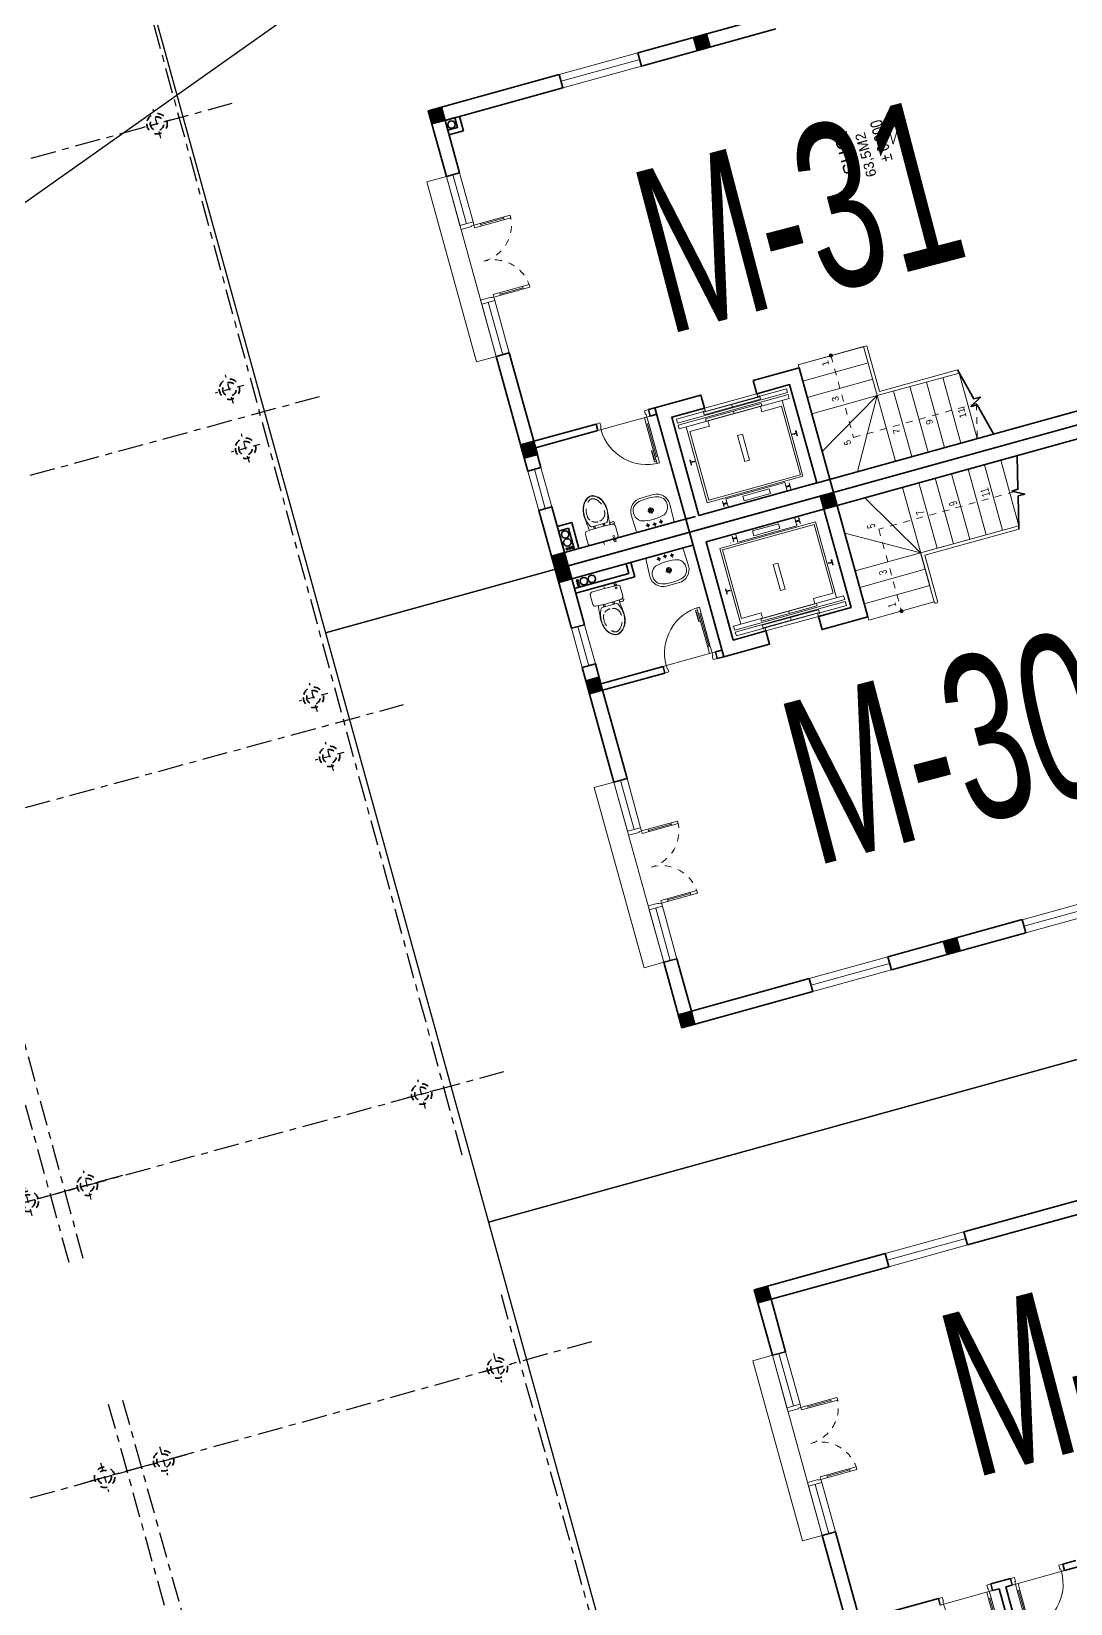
# Model space of a CAD drawing. Header units: metres. Extents: x 568006 to 1139366, y 2064802 to 4131555.
# Drawn here: x 569967.27 to 569982.56, y 2065045.27 to 2065068.4 of the extents above; entities that cross this region are included whole.
import ezdxf
from ezdxf.enums import TextEntityAlignment as Align
from ezdxf.xclip import XClip

# ---------------------------------------------------------------- set-up
doc = ezdxf.new("R2010")
doc.units = ezdxf.units.M
doc.header["$XCLIPFRAME"] = 0
for name, pattern in [('$AUDIT_BAD_LTYPE2', [0]), ('CENTER2', [1.125, 0.75, -0.125, 0.125, -0.125]), ('HIDDEN', [0.375, 0.25, -0.125]), ('HIDDEN2', [0.1875, 0.125, -0.0625]), ('xref-thap C (mb tang 32-2)$0$HIDDEN', [0.375, 0.25, -0.125])]:
    doc.linetypes.add(name, pattern=pattern)
doc.layers.get('0').update_dxf_attribs({"linetype": 'CONTINUOUS'})
doc.layers.get('DEFPOINTS').update_dxf_attribs({"color": 152, "linetype": 'CONTINUOUS'})
for name, color, linetype, lineweight in [('-CONCRETE', 1, 'CONTINUOUS', 35), ('-DOOR', 137, 'CONTINUOUS', 9), ('-FURNITURE', 46, 'CONTINUOUS', 9), ('-HATCH', 8, 'CONTINUOUS', 5), ('-KH', 143, 'CONTINUOUS', 13), ('-LINE1', 7, 'CONTINUOUS', 18), ('-LINE2', 252, 'CONTINUOUS', 9), ('-TEXT', 7, 'CONTINUOUS', 15), ('-WALL', 4, 'CONTINUOUS', 35), ('hung-demlonha', 7, 'CONTINUOUS', 15)]:
    doc.layers.add(name, color=color, linetype=linetype, lineweight=lineweight)
for name, color, linetype in [('01.AXIS', 160, 'CENTER2'), ('CDC.01.AXIS', 160, 'CENTER2'), ('datOlienke', 42, 'CONTINUOUS'), ('ghi_chu', 7, 'CONTINUOUS'), ('LoLK', 6, 'CONTINUOUS'), ('TEXT25', 2, 'CONTINUOUS')]:
    doc.layers.add(name, color=color, linetype=linetype)
doc.layers.add('KCS_Plotter', color=11, linetype='CONTINUOUS', plot=False)
doc.styles.add('1', font='arial.ttf')
doc.styles.add('kieuchuDim', font='arial.ttf', dxfattribs={"width": 0.75})
doc.styles.add('QH1', font='arialbd.ttf', dxfattribs={"width": 0.8})
doc.styles.add('SVN_AVO_thuong', font='')
doc.styles.add('T1', font='', dxfattribs={"height": 200})
doc.styles.get('SVN_AVO_thuong').set_extended_font_data('SVN-Avo')
doc.styles.get('T1').set_extended_font_data('VNgeometric Light')

# ---------------------------------------------------------------- blocks, each defined once
blk = doc.blocks.new('A$C758D662A')
at = {"linetype": 'HIDDEN', "ltscale": 500}
for radius in [300, 200]:
    blk.add_circle((0, 0), radius, dxfattribs=at)
at = {"layer": 'CDC.01.AXIS', "ltscale": 200}
for p, q in [((437, 0), (-437, 0)), ((0, 437), (0, -437))]:
    blk.add_line(p, q, dxfattribs=at)
blk = doc.blocks.new('MAU M1SH')
at = {"layer": '01.AXIS', "ltscale": 500}
for p, q in [((-370, 15724), (-370, -2671)), ((5410, 15724), (5410, -2671)), ((-1468, 14700), (6323, 14700)), ((-1468, 9100), (6323, 9100)), ((-1468, 4400), (6323, 4400)), ((-1575, -100), (6216, -100))]:
    blk.add_line(p, q, dxfattribs=at)
at = {"xscale": 0.5, "yscale": 0.5, "zscale": 0.5}
for p in [(-30, 14700), (5070, 14700), (-30, 9550), (5070, 9550), (-30, 8650), (5070, 8650), (-30, 4850), (5070, 4850), (-30, 3950), (5070, 3950), (-30, -100), (5070, -100)]:
    blk.add_blockref('A$C758D662A', p, dxfattribs=at)
blk = doc.blocks.new('*U286')
at = {"linetype": '$AUDIT_BAD_LTYPE2'}
for p, q in [((70, 100), (70, 600)), ((90, 600), (90, 100))]:
    blk.add_line(p, q, dxfattribs=at)
for points in [[(50, 600), (90, 600), (90, 700), (50, 700), (50, 600)], [(50, 603), (50, 100)], [(50, 100), (90, 100), (90, 0), (50, 0), (50, 100)]]:
    blk.add_lwpolyline(points)
for points in [[(118, 495), (118, 664), (90, 664), (90, 636), (113, 636), (113, 495)], [(0, 0), (50, 0), (50, -40), (60, -40), (60, -100), (0, -100)], [(800, 0), (750, 0), (750, -40), (740, -40), (740, -100), (800, -100)]]:
    blk.add_lwpolyline(points, close=True)
at = {"linetype": '$AUDIT_BAD_LTYPE2', "ltscale": 0.3}
blk.add_arc((50, 0), 700, 0, 90, dxfattribs=at)
blk = doc.blocks.new('A$C5C575821')
at = {"layer": '-CONCRETE'}
h = blk.add_hatch(color=256, dxfattribs=at)
h.dxf.hatch_style = 1
h.paths.add_polyline_path([(0, 200), (0, 0), (200, 0), (200, 200)])
blk.add_lwpolyline([(0, 0), (200, 0), (200, 200), (0, 200)], close=True, dxfattribs=at)
blk = doc.blocks.new('*U268')
for p, q in [((-1110, 450), (-1150, 450)), ((-1130, 100), (-1130, 450)), ((-90, 450), (-50, 450)), ((-70, 100), (-70, 450)), ((-1110, 100), (-1150, 100)), ((-90, 100), (-50, 100))]:
    blk.add_line(p, q)
for points in [[(-1150, 0), (-1110, 0), (-1110, 550), (-1150, 550)], [(-50, 0), (-90, 0), (-90, 550), (-50, 550)], [(-1200, -200), (-1140, -200), (-1140, -40), (-1150, -40), (-1150, 0), (-1200, 0)], [(0, -200), (-60, -200), (-60, -40), (-50, -40), (-50, 0), (0, 0)]]:
    blk.add_lwpolyline(points, close=True)
at = {"linetype": 'HIDDEN', "ltscale": 0.1}
for centre, start, end in [((-1150, 0), 0, 90), ((-50, 0), 90, 180)]:
    blk.add_arc(centre, 550, start, end, dxfattribs=at)
blk = doc.blocks.new('M29')
at = {"layer": '-DOOR'}
for p, q in [((-3750, 13323), (-1000, 13323)), ((-200, 11323), (-200, 10123)), ((-200, 10123), (-200, 11323)), ((-100, 11323), (-100, 10123)), ((-100, 10123), (-100, 11323)), ((0, 11323), (0, 10123)), ((0, 10123), (0, 11323))]:
    blk.add_line(p, q, dxfattribs=at)
for points in [[(-3750, 13323), (-3000, 13323), (-3000, 13123), (-3750, 13123)], [(-1800, 13323), (-1000, 13323), (-1000, 13123), (-1800, 13123)]]:
    blk.add_lwpolyline(points, close=True, dxfattribs=at)
for points in [[(-3750, 13223), (-3000, 13223)], [(-1800, 13223), (-1000, 13223)]]:
    blk.add_lwpolyline(points, dxfattribs=at)
at = {"layer": '-HATCH'}
for p, q in [((-5200, 11923), (-5200, 11123)), ((-5200, 10023), (-5200, 10823))]:
    blk.add_line(p, q, dxfattribs=at)
at = {"layer": '-LINE1'}
blk.add_lwpolyline([(-1000, 13323), (-1000, 13623), (-3750, 13623), (-3750, 13323)], dxfattribs=at)
at = {"layer": '-WALL'}
for p, q in [((-3750, 13323), (-5500, 13323)), ((-3750, 13123), (-3750, 13323)), ((0, 13323), (-1000, 13323)), ((-1000, 13323), (-1000, 13123)), ((0, 11323), (0, 13323)), ((-5100, 11923), (-5100, 13123)), ((-3750, 13123), (-5100, 13123)), ((-200, 13123), (-1000, 13123)), ((-200, 11323), (-200, 13123)), ((-5200, 11923), (-5100, 11923)), ((-5200, 11123), (-5100, 11123)), ((-5200, 11023), (-5200, 11123)), ((-5100, 10823), (-5100, 11123)), ((0, 11323), (-200, 11323)), ((-6800, 11023), (-5200, 11023)), ((-6800, 10923), (-5200, 10923)), ((-5200, 10823), (-5200, 10923)), ((-5200, 10823), (-5100, 10823)), ((-5200, 9823), (-5200, 10023)), ((-5200, 10023), (-5100, 10023)), ((-5100, 9823), (-5100, 10023)), ((-200, 10123), (-200, 7623)), ((0, 10123), (-200, 10123)), ((0, 10123), (0, 7623))]:
    blk.add_line(p, q, dxfattribs=at)
at = {"layer": 'LoLK'}
blk.add_lwpolyline([(-7000, -4453), (2000, -3757), (2000, 16828), (-7000, 16828)], close=True, dxfattribs=at)
at = {"layer": '-DOOR'}
for name, p, rotation in [('*U268', (-3000, 13123), 180), ('*U286', (-5200, 11123), 90.00000000000001)]:
    blk.add_blockref(name, p, dxfattribs=dict(at, rotation=rotation))
at = {"layer": '-DOOR', "xscale": -1, "rotation": 90}
blk.add_blockref('*U286', (-5200, 10823), dxfattribs=at)
at = {"layer": '-WALL', "xscale": -1}
blk.add_blockref('A$C5C575821', (0, 13123), dxfattribs=at)
blk = doc.blocks.new('X-5M-DH-2-CORE$0$A$C75E80C28')
at = {"layer": '-LINE2', "linetype": 'Continuous', "ltscale": 2}
for p, q in [((-731, -149), (731, -149)), ((-731, -1305), (-731, -149)), ((-700, -179), (700, -179)), ((-700, -1225), (-700, -179)), ((-557, -113), (-560, -113)), ((-510, -22), (-510, -51)), ((-507, -22), (-510, -22)), ((-510, -109), (-510, -79)), ((-507, -22), (-507, -51)), ((-507, -109), (-507, -79)), ((-456, -57), (-501, -57)), ((-456, -60), (-501, -60)), ((-456, -70), (-501, -70)), ((-456, -73), (-501, -73)), ((-453, -63), (-453, -67)), ((-450, -63), (-450, -67)), ((450, -63), (450, -67)), ((453, -63), (453, -67)), ((456, -57), (501, -57)), ((456, -60), (501, -60)), ((456, -70), (501, -70)), ((456, -73), (501, -73)), ((457, -113), (460, -113)), ((507, -22), (510, -22)), ((507, -22), (507, -51)), ((507, -109), (507, -79)), ((510, -22), (510, -51)), ((510, -109), (510, -79)), ((700, -1225), (700, -179)), ((731, -1305), (731, -149)), ((840, -1305), (-840, -1305)), ((-840, -1365), (-840, -1305)), ((840, -1365), (-840, -1365)), ((-700, -1225), (-400, -1225)), ((425, -1309), (-425, -1309)), ((-425, -1343), (-425, -1309)), ((425, -1343), (-425, -1343)), ((-400, -1305), (-400, -1225)), ((0, -1309), (0, -1343)), ((700, -1225), (400, -1225)), ((400, -1305), (400, -1225)), ((425, -1343), (425, -1309)), ((840, -1365), (840, -1305)), ((840, -1395), (-840, -1395)), ((-840, -1395), (-840, -1455)), ((-840, -1455), (-435, -1455)), ((-435, -1450), (-435, -1460)), ((-435, -1450), (-400, -1450)), ((-435, -1460), (-425, -1460)), ((-435, -1490), (-435, -1500)), ((-435, -1490), (-425, -1490)), ((-435, -1500), (-400, -1500)), ((-433, -1452), (-433, -1458)), ((-433, -1452), (-402, -1452)), ((-433, -1458), (-425, -1458)), ((-433, -1492), (-433, -1498)), ((-433, -1492), (-425, -1492)), ((-433, -1498), (-402, -1498)), ((430, -1406), (-430, -1406)), ((-430, -1406), (-430, -1446)), ((430, -1446), (-430, -1446)), ((-425, -1458), (-425, -1460)), ((-425, -1490), (-425, -1492)), ((-402, -1452), (-402, -1498)), ((400, -1450), (-400, -1450)), ((-400, -1450), (-400, -1500)), ((0, -1406), (0, -1446)), ((400, -1450), (400, -1500)), ((435, -1450), (400, -1450)), ((435, -1500), (400, -1500)), ((402, -1452), (402, -1498)), ((433, -1452), (402, -1452)), ((433, -1498), (402, -1498)), ((433, -1458), (425, -1458)), ((425, -1458), (425, -1460)), ((435, -1460), (425, -1460)), ((425, -1490), (425, -1492)), ((435, -1490), (425, -1490)), ((433, -1492), (425, -1492)), ((430, -1406), (430, -1446)), ((433, -1452), (433, -1458)), ((433, -1492), (433, -1498)), ((435, -1450), (435, -1460)), ((840, -1455), (435, -1455)), ((435, -1490), (435, -1500)), ((840, -1395), (840, -1455))]:
    blk.add_line(p, q, dxfattribs=at)
for points in [[(-450, 0), (-450, -130), (450, -130), (450, 0)], [(-200, -29), (200, -29), (200, -101), (-200, -101)], [(-36, -584), (36, -584), (36, -984), (-36, -984)]]:
    blk.add_lwpolyline(points, close=True, dxfattribs=at)
for points in [[(-780, -789), (-751, -789, 0.414214), (-750, -788), (-750, -784), (-750, -780, 0.414214), (-751, -779), (-780, -779, -0.256978), (-784, -782), (-798, -782, -0.414214), (-801, -779), (-804, -750, 0.414214), (-807, -746), (-812, -746), (-812, -784), (-812, -822), (-807, -822, 0.414214), (-804, -818), (-801, -789, -0.414214), (-798, -786), (-784, -786, -0.256978), (-780, -789)], [(780, -789), (751, -789, -0.414214), (750, -788), (750, -784), (750, -780, -0.414214), (751, -779), (780, -779, 0.256978), (784, -782), (798, -782, 0.414214), (801, -779), (804, -750, -0.414214), (807, -746), (812, -746), (812, -784), (812, -822), (807, -822, -0.414214), (804, -818), (801, -789, 0.414214), (798, -786), (784, -786, 0.256978), (780, -789)]]:
    blk.add_lwpolyline(points, format="xyb", dxfattribs=at)
for centre, radius, start, end in [((-501, -51), 9.4, 180, 270), ((-501, -79), 9.4, 90, 180), ((-501, -51), 6.2, 180, 270), ((-501, -79), 6.2, 90, 180), ((-456, -63), 6.2, 360, 90), ((-456, -63), 3, 360, 90), ((-456, -67), 6.2, 270, 360), ((-456, -67), 3, 270, 360), ((456, -63), 6.2, 90, 180), ((456, -67), 6.2, 180, 270), ((456, -63), 3, 90, 180), ((456, -67), 3, 180, 270), ((501, -51), 6.2, 270, 360), ((501, -51), 9.4, 270, 360), ((501, -79), 9.4, 360, 90), ((501, -79), 6.2, 360, 90)]:
    blk.add_arc(centre, radius, start, end, dxfattribs=at)
blk = doc.blocks.new('A$C3F71457E')
at = {"layer": '-CONCRETE'}
blk.add_lwpolyline([(0, -100), (0, 400), (-1500, 400), (-1500, -1400), (0, -1400), (0, -900), (200, -900), (200, -1600), (-1700, -1600), (-1700, 600), (200, 600), (200, -100), (0, -100)], dxfattribs=at)
at = {"layer": '-LINE1'}
blk.add_line((0, -900), (0, -100), dxfattribs=at)
at = {"color": 2, "rotation": 90}
blk.add_blockref('X-5M-DH-2-CORE$0$A$C75E80C28', (-1500, -500), dxfattribs=at)
blk = doc.blocks.new('A$C18091ED7')
for p, q in [((0, -42), (0, 0)), ((146, -27), (179, -27)), ((146, -27), (146, -30)), ((146, -30), (166, -30)), ((153, -37), (146, -30)), ((152, 0), (152, -27)), ((152, 0), (179, 0)), ((153, -37), (166, -37)), ((153, -40), (153, -37)), ((153, -40), (178, -40)), ((153, -40), (178, -40)), ((153, -40), (153, -42)), ((185, -30), (166, -30)), ((178, -37), (166, -37)), ((185, -30), (178, -37)), ((178, -37), (178, -40)), ((178, -40), (178, -42)), ((179, 0), (179, -27)), ((179, -27), (185, -27)), ((185, -27), (185, -30)), ((-83, -267), (-83, -300)), ((-83, -278), (-83, -288)), ((-61, -290), (-83, -290)), ((-63, -265), (-81, -265)), ((-61, -267), (-61, -300)), ((61, -267), (61, -300)), ((61, -290), (83, -290)), ((63, -265), (81, -265)), ((83, -267), (83, -300)), ((83, -278), (83, -288)), ((165, -262), (165, -290)), ((168, -260), (228, -260)), ((168, -292), (207, -292)), ((231, -274), (231, -262))]:
    blk.add_line(p, q)
for points in [[(230, -219, -0.137407), (225, -235), (222, -241, -0.236081), (198, -255, -0.051961), (-198, -255, -0.236081), (-222, -241), (-225, -235, -0.137407), (-230, -219), (-230, -72, -0.198912), (-226, -63), (-209, -46, -0.198912), (-200, -42), (0, -42), (200, -42, -0.198912), (209, -46), (226, -63, -0.198912), (230, -72)], [(144, -619, -0.212405), (26, -734, -0.027685), (-1, -739, -0.022279), (-26, -734, -0.212405), (-144, -619, -0.142796), (-167, -428, -0.093005), (-128, -309, -0.256439), (-111, -300), (0, -300), (111, -300, -0.256439), (128, -309, -0.093005), (167, -428, -0.142796)]]:
    blk.add_lwpolyline(points, format="xyb", close=True)
at = {"linetype": 'xref-thap C (mb tang 32-2)$0$HIDDEN', "ltscale": 100}
blk.add_lwpolyline([(61, -669, -0.199031), (0, -699, -0.199031), (-61, -669, -0.218924), (-132, -478, -0.153791), (-112, -404, -0.236701), (0, -348, -0.236701), (112, -404, -0.153791), (132, -478, -0.218924)], format="xyb", close=True, dxfattribs=at)
blk.add_circle((166, -78), 13.9)
for centre, radius, start, end in [((-81, -267), 1.98, 90, 180), ((-63, -267), 1.98, 0, 90), ((63, -267), 1.98, 90, 180), ((81, -267), 1.98, 0, 90), ((168, -262), 2.47, 90, 180), ((168, -290), 2.47, 180, 270), ((207, -277), 15.5, 270, 306.4659), ((168, -225), 80.1, 306.4659, 320.3123), ((228, -274), 2.47, 320.3123, 0)]:
    blk.add_arc(centre, radius, start, end)
for points in [[(-156, -259), (-157, -267), (-164, -328), (-169, -385), (-184, -528), (-136, -679), (-50, -735), (-20, -741), (0, -744)], [(156, -259), (157, -267), (164, -328), (169, -385), (184, -528), (136, -679), (50, -735), (20, -741), (0, -744)]]:
    blk.add_open_spline(points, degree=3, knots=[130.613938, 130.613938, 130.613938, 130.613938, 152.852109, 311.129351, 417.703951, 561.383393, 697.692632, 710.812262, 710.812262, 710.812262, 710.812262])
blk = doc.blocks.new('A$C4ace49fd')
for p, q in [((167, 414), (224, 414)), ((195, 383), (195, 443)), ((267, 429), (324, 429)), ((295, 398), (295, 458)), ((295, 165), (295, 264)), ((367, 414), (424, 414)), ((395, 383), (395, 443)), ((249, 215), (342, 215))]:
    blk.add_line(p, q)
for points in [[(0, 200, 0.414214), (200, 0), (390, 0, 0.414214), (590, 200), (581, 446, 0.409799), (551, 475), (39, 475, 0.403607), (9, 446)], [(177, 40, 0.090773), (424, 43, 0.149887), (521, 96, 0.430722), (482, 321, 0.080637), (470, 327, 0.127732), (125, 329, 0.074208), (114, 325, 0.443092), (69, 96, 0.13364), (154, 46, 0.033617)]]:
    blk.add_lwpolyline(points, format="xyb", close=True)
for centre, radius in [((195, 414), 17.5), ((295, 215), 37.5), ((295, 215), 22.5), ((295, 215), 22.5), ((295, 429), 17.5), ((395, 414), 17.5)]:
    blk.add_circle(centre, radius)
blk = doc.blocks.new('M30')
at = {"layer": '-HATCH', "true_color": 0x8c8896}
h = blk.add_hatch(color=252, dxfattribs=at)
h.dxf.hatch_style = 1
edge = h.paths.add_edge_path()
edge.add_arc((5051, 8264), 24.6, 0, 360)
at = {"layer": '-CONCRETE'}
for centre, radius in [((6671, 12742, 0), 13), ((6710, 12742, 0), 13), ((6751, 12742, 0), 13), ((6721, 12651, 0), 55), ((6721, 12530, 0), 55)]:
    blk.add_circle(centre, radius, dxfattribs=at)
at = {"layer": '-DOOR'}
for p, q in [((3751, 13014), (1001, 13014)), ((0, 11014), (0, 9814)), ((0, 9814), (0, 11014)), ((100, 11014), (100, 9814)), ((100, 9814), (100, 11014)), ((200, 11014), (200, 9814)), ((200, 9814), (200, 11014)), ((100, 7764), (100, 6263))]:
    blk.add_line(p, q, dxfattribs=at)
for points in [[(1801, 13014), (1001, 13014), (1001, 12814), (1801, 12814)], [(3751, 13014), (3001, 13014), (3001, 12814), (3751, 12814)], [(5501, 13014), (6101, 13014), (6101, 12814), (5501, 12814)], [(200, 4264), (200, 7764), (0, 7764), (0, 4264)]]:
    blk.add_lwpolyline(points, close=True, dxfattribs=at)
for points in [[(1801, 12914), (1001, 12914)], [(3751, 12914), (3001, 12914)], [(6101, 12914), (5501, 12914)]]:
    blk.add_lwpolyline(points, dxfattribs=at)
at = {"layer": '-KH', "linetype": 'HIDDEN2', "ltscale": 5}
blk.add_lwpolyline([(6301, 6191), (6301, 8264), (5075, 8264)], dxfattribs=at)
at = {"layer": '-KH'}
blk.add_circle((5051, 8264), 24.6, dxfattribs=at)
at = {"layer": '-LINE1'}
for p, q in [((5051, 7764), (5051, 8764)), ((5051, 8764), (5100, 8764)), ((5301, 8764), (5301, 7764)), ((5551, 8764), (5551, 7764)), ((5801, 8764), (5801, 6264)), ((5801, 7764), (6378, 8764)), ((5801, 7764), (6801, 8341)), ((5801, 7764), (5051, 7764)), ((5751, 7714), (5051, 7714)), ((5301, 7764), (6801, 7764)), ((5751, 6276), (5751, 7714)), ((5801, 6264), (5801, 7764)), ((5801, 7514), (6801, 7514)), ((5801, 7264), (6801, 7264)), ((5801, 7014), (6801, 7014)), ((5801, 6764), (6801, 6764)), ((5801, 6514), (6801, 6514)), ((5801, 6264), (6801, 6264))]:
    blk.add_line(p, q, dxfattribs=at)
blk.add_lwpolyline([(1001, 13014), (1001, 13314), (3751, 13314), (3751, 13014)], dxfattribs=at)
blk.add_arc((5051, 7739), 25, 90, 270, dxfattribs=at)
at = {"layer": '-LINE2'}
blk.add_line((5200, 11064), (5201, 11864), dxfattribs=at)
at = {"layer": '-WALL'}
for p, q in [((1, 13014), (1001, 13014)), ((1, 11014), (1, 13014)), ((1001, 13014), (1001, 12814)), ((3751, 13014), (5501, 13014)), ((3751, 12814), (3751, 13014)), ((5501, 13014), (5501, 12814)), ((6101, 13014), (6101, 12814)), ((6101, 13014), (7001, 13014)), ((7001, -963), (7001, 13014)), ((201, 12814), (1001, 12814)), ((201, 11014), (201, 12814)), ((3751, 12814), (5100, 12814)), ((5100, 11864), (5100, 12814)), ((5200, 12814), (5501, 12814)), ((5200, 11864), (5200, 12814)), ((6101, 12814), (6801, 12814)), ((6581, 11914), (6581, 12814)), ((6651, 11984), (6651, 12814)), ((6801, 12814), (6801, 10964)), ((5200, 11864), (5100, 11864)), ((6581, 11914), (6801, 11914)), ((6651, 11984), (6801, 11984)), ((1, 11014), (201, 11014)), ((5100, 10964), (5100, 11064)), ((5200, 11064), (5100, 11064)), ((5200, 10964), (5200, 11064)), ((0, 9814), (1, 7764)), ((0, 9814), (200, 9814)), ((200, 9814), (201, 7764)), ((6801, 8764), (6801, 714)), ((200, 7764), (0, 7764)), ((1, 7764), (201, 7764))]:
    blk.add_line(p, q, dxfattribs=at)
blk.add_lwpolyline([(5751, 6276), (6227, 6157), (6227, 6056), (6320, 6228), (6320, 6134), (6801, 6014)], dxfattribs=at)
at = {"layer": 'LoLK'}
blk.add_lwpolyline([(7001, -3370), (7001, 16518), (-1999, 16518), (-1999, -4066)], close=True, dxfattribs=at)
at = {"layer": '-DOOR', "xscale": -1}
for name, p, rotation in [('*U268', (3001, 12814), 180), ('*U286', (5200, 11064), 269.9999999905862)]:
    blk.add_blockref(name, p, dxfattribs=dict(at, rotation=rotation))
at = {"layer": '-FURNITURE', "rotation": 270}
blk.add_blockref('A$C18091ED7', (6575, 12387), dxfattribs=at)
at = {"layer": '-FURNITURE', "xscale": -1, "rotation": 270}
blk.add_blockref('A$C4ace49fd', (6326, 11107), dxfattribs=at)
at = {"layer": '-WALL'}
for p in [(1, 12814), (5100, 12814), (6801, 12814), (1, 8764), (6801, 8764)]:
    blk.add_blockref('A$C5C575821', p, dxfattribs=at)
at = {"layer": '-WALL', "rotation": 180}
blk.add_blockref('A$C3F71457E', (5300, 9364), dxfattribs=at)
at = {"layer": 'DEFPOINTS', "style": 'T1', "width": 0.7}
for s, p in [('1', (5140, 8316)), ('3', (5640, 8316)), ('5', (6342, 8300)), ('7', (6342, 7550)), ('9', (6342, 7050)), ('11', (6342, 6550))]:
    blk.add_text(s, height=120, rotation=360, dxfattribs=at).set_placement(p)
blk = doc.blocks.new('M31')
at = {"layer": '-HATCH', "true_color": 0x8c8896}
h = blk.add_hatch(color=252, dxfattribs=at)
h.dxf.hatch_style = 1
edge = h.paths.add_edge_path()
edge.add_arc((-2682, 7363), 24.6, 0, 360)
at = {"layer": '-CONCRETE'}
for centre, radius in [((-4388, 11865, 0), 13), ((-4388, 11823, 0), 13), ((-4297, 11834, 0), 55), ((-4176, 11834, 0), 55), ((2084, 11839, 0), 55), ((-4388, 11785, 0), 13)]:
    blk.add_circle(centre, radius, dxfattribs=at)
at = {"layer": '-DOOR'}
for p, q in [((-1381, 12114), (1369, 12114)), ((2169, 10114), (2169, 8914)), ((2169, 8914), (2169, 10114)), ((2269, 10114), (2269, 8914)), ((2269, 8914), (2269, 10114)), ((2369, 10114), (2369, 8914)), ((2369, 8914), (2369, 10114))]:
    blk.add_line(p, q, dxfattribs=at)
for points in [[(-3131, 12114), (-3731, 12114), (-3731, 11914), (-3131, 11914)], [(-1381, 12114), (-581, 12114), (-581, 11914), (-1381, 11914)], [(619, 12114), (1369, 12114), (1369, 11914), (619, 11914)]]:
    blk.add_lwpolyline(points, close=True, dxfattribs=at)
for points in [[(-3731, 12014), (-3131, 12014)], [(-1381, 12014), (-581, 12014)], [(619, 12014), (1369, 12014)]]:
    blk.add_lwpolyline(points, dxfattribs=at)
at = {"layer": '-HATCH'}
blk.add_line((-2831, 10163), (-2831, 10963), dxfattribs=at)
at = {"layer": '-KH', "linetype": 'HIDDEN2', "ltscale": 5}
blk.add_line((-3931, 5488), (-4431, 5613), dxfattribs=at)
at = {"layer": '-KH'}
blk.add_line((454, 5530), (86, 5530), dxfattribs=at)
at = {"layer": '-KH', "linetype": 'HIDDEN2', "ltscale": 5}
blk.add_lwpolyline([(-2682, 7363), (-3931, 7363), (-3931, 5488)], dxfattribs=at)
at = {"layer": '-KH'}
blk.add_lwpolyline([(75, 5648), (465, 5648), (270, 5530)], close=True, dxfattribs=at)
blk.add_circle((-2682, 7363), 24.6, dxfattribs=at)
blk.add_solid([(270, 5530), (270, 5648), (75, 5648), (270, 5530)], dxfattribs=at)
at = {"layer": '-LINE1'}
for p, q in [((-3431, 6863), (-4008, 7863)), ((-3431, 7863), (-3431, 6863)), ((-3181, 6863), (-3181, 7863)), ((-3181, 7863), (-3181, 6863)), ((-2931, 6863), (-2931, 7863)), ((-2931, 7863), (-2931, 6863)), ((-2731, 7863), (-2682, 7863)), ((-2682, 6863), (-2682, 7863)), ((-2682, 7863), (-2682, 6813)), ((-3431, 6863), (-4431, 7440)), ((-3431, 5613), (-3431, 6863)), ((-3431, 6863), (-2682, 6863)), ((-3381, 5625), (-3381, 6813)), ((-3381, 6813), (-2682, 6813))]:
    blk.add_line(p, q, dxfattribs=at)
at = {"layer": '-LINE1', "lineweight": 18}
for p, q in [((-3431, 6863), (-4431, 6863)), ((-3431, 6613), (-4431, 6613)), ((-3431, 6363), (-4431, 6363)), ((-3431, 6113), (-4431, 6113)), ((-3431, 5863), (-4431, 5863)), ((-3431, 5613), (-4431, 5613)), ((-4431, 5363), (-4431, 5363))]:
    blk.add_line(p, q, dxfattribs=at)
at = {"layer": '-LINE1'}
blk.add_lwpolyline([(1369, 12114), (1369, 12414), (-1381, 12414), (-1381, 12114)], dxfattribs=at)
at = {"layer": '-WALL'}
for p, q in [((-4631, 12114), (-3731, 12114)), ((-4631, -1863), (-4631, 12114)), ((-3731, 11914), (-3731, 12114)), ((-3131, 12114), (-1381, 12114)), ((-3131, 11914), (-3131, 12114)), ((-1381, 11914), (-1381, 12114)), ((1369, 12114), (2369, 12114)), ((1369, 12114), (1369, 11914)), ((-4431, 11914), (-3731, 11914)), ((-4431, 10014), (-4431, 11914)), ((-4101, 11764), (-4101, 11914)), ((-4031, 11694), (-4031, 11914)), ((-3131, 11914), (-2831, 11914)), ((-2831, 10963), (-2831, 11914)), ((-2731, 11914), (-1381, 11914)), ((-2731, 10963), (-2731, 11914)), ((1369, 11914), (2169, 11914)), ((1949, 11694), (1949, 11914)), ((2019, 11764), (2019, 11914)), ((-4101, 11764), (-4431, 11764)), ((-4031, 11694), (-4431, 11694)), ((1949, 11694), (2169, 11694)), ((2019, 11764), (2169, 11764)), ((-2831, 10963), (-2731, 10963)), ((-4431, 10063), (-4431, 9914)), ((-2831, 10163), (-2731, 10163)), ((-2831, 10063), (-2831, 10163)), ((2169, 8914), (2169, 6864)), ((2369, 8914), (2169, 8914)), ((2369, 8914), (2369, 6864)), ((-4431, -1647), (-4431, 8163))]:
    blk.add_line(p, q, dxfattribs=at)
for points in [[(2169, 11914), (2169, 10114), (2369, 10114), (2369, 12114)], [(-2731, 10163), (-2731, 10063)], [(-3381, 5625), (-3857, 5506), (-3857, 5405), (-3951, 5577), (-3951, 5483), (-4431, 5363)]]:
    blk.add_lwpolyline(points, dxfattribs=at)
blk.add_lwpolyline([(2169, 11764), (2169, 11914), (2019, 11914), (2019, 11764)], close=True, dxfattribs=at)
at = {"layer": 'LoLK'}
blk.add_lwpolyline([(1384, -3805), (6369, 1581), (6369, 15618), (-4631, 15618), (-4631, -4270)], close=True, dxfattribs=at)
at = {"layer": '-DOOR'}
for name, p, rotation in [('*U268', (-581, 11914), 180), ('*U286', (-2831, 10163), 90.00000000000001)]:
    blk.add_blockref(name, p, dxfattribs=dict(at, rotation=rotation))
at = {"layer": '-FURNITURE', "xscale": -1, "rotation": 90}
blk.add_blockref('A$C18091ED7', (-4473, 11317), dxfattribs=at)
at = {"layer": '-FURNITURE', "rotation": 90.00000000000001}
blk.add_blockref('A$C4ace49fd', (-3956, 10230), dxfattribs=at)
at = {"layer": '-WALL', "xscale": -1}
for p in [(-4431, 11914), (-2731, 11914), (2369, 11914), (2369, 7864)]:
    blk.add_blockref('A$C5C575821', p, dxfattribs=at)
at = {"layer": '-WALL', "xscale": -1, "rotation": 180}
blk.add_blockref('A$C3F71457E', (-2931, 8463), dxfattribs=at)
at = {"layer": '-TEXT', "style": 'T1'}
for s, p in [('5', (-4018, 7421)), ('3', (-3350, 7421)), ('1', (-2807, 7421)), ('7', (-4050, 6678)), ('9', (-4046, 6178)), ('11', (-4084, 5678))]:
    blk.add_text(s, height=100, rotation=0, dxfattribs=at).set_placement(p)
at = {"layer": '-TEXT', "style": '1', "width": 0.75}
blk.add_text('%%P 0.000', height=180, dxfattribs=at).set_placement((-147, 5718))
at = {"layer": 'TEXT25'}
for s, height, rotation, style, p in [('SHOP', 200, 360, 'SVN_AVO_thuong', (-185, 6259)), ('63,5M2', 150, 0, 'T1', (-305, 6006))]:
    blk.add_text(s, height=height, rotation=rotation, dxfattribs=dict(at, style=style)).set_placement(p)
blk = doc.blocks.new('tmbc_khub')
at = {"layer": '-WALL'}
for p, xscale, yscale, zscale, rotation in [((-183.106, 400.961), 0.001000000000000001, 0.001000000000000001, 0.001000000000000001, 195.459023929315), ((-168.341, 370.182), -0.001000000000000001, 0.001, 0.001000000000000001, 15.5573022503784), ((-178.977, 367.221), 0.001, 0.001, 0.001, 15.55730224645536), ((-179.902, 366.963), -0.001, 0.001, 0.001, 15.55730225230655)]:
    blk.add_blockref('MAU M1SH', p, dxfattribs=dict(at, xscale=xscale, yscale=yscale, zscale=zscale, rotation=rotation))
at = {"layer": 'datOlienke', "xscale": 0.001, "yscale": 0.001, "zscale": 0.001, "rotation": 105.4584293058181}
blk.add_blockref('M31', (-160.965, 403.795), dxfattribs=at)
at = {"layer": 'ghi_chu', "lineweight": -2, "style": 'kieuchuDim', "width": 0.6}
blk.add_text('M-31', height=2.43, rotation=14.6755, dxfattribs=at).set_placement((-169.758, 399.552))
at = {"layer": 'hung-demlonha', "color": 7, "ltscale": 5, "style": 'QH1', "width": 0.65}
for tag, p in [('BT04', (-109.598, 191.643)), ('BT06', (-305.798, 171.199)), ('BT05', (-282.572, 137.244))]:
    blk.add_attdef(tag, text='', height=3.96, rotation=0, dxfattribs=at).set_placement(p, align=Align.CENTER)
at = {"layer": 'datOlienke', "xscale": 0.001, "yscale": 0.001, "zscale": 0.001, "rotation": 105.4590041035478}
blk.add_blockref('M29', (-155.633, 389.052), dxfattribs=at)
at = {"layer": '-WALL', "xscale": -0.001, "yscale": 0.001000000000000001, "zscale": 0.001000000000000001, "rotation": 195.2537758093427}
blk.add_blockref('MAU M1SH', (-182.129, 401.23), dxfattribs=at)
at = {"layer": 'datOlienke', "xscale": 0.001, "yscale": 0.001, "zscale": 0.001, "rotation": 105.4590240640152}
blk.add_blockref('M30', (-156.997, 392.824), dxfattribs=at)
at = {"layer": 'ghi_chu', "lineweight": -2, "style": 'kieuchuDim', "width": 0.6}
for s, p in [('M-30', (-167.588, 391.731)), ('M-29', (-165.25, 382.726))]:
    blk.add_text(s, height=2.43, rotation=14.6755, dxfattribs=at).set_placement(p)

msp = doc.modelspace()

# ---------------------------------------------------------------- block references
at = {"layer": 'ghi_chu'}
ref = msp.add_blockref('tmbc_khub', (570146.383, 2064664.385), dxfattribs=at)
XClip(ref).set_block_clipping_path([(-286.8505220501, 326.7771365601), (-94.8938893643, 477.8301980081)])

# ---------------------------------------------------------------- next in the draw order: linework, layer by layer
at = {"layer": 'KCS_Plotter'}
msp.add_line((569851.417, 2064984.033), (570089.017, 2065152.05), dxfattribs=at)

doc.saveas('drawing.dxf')
